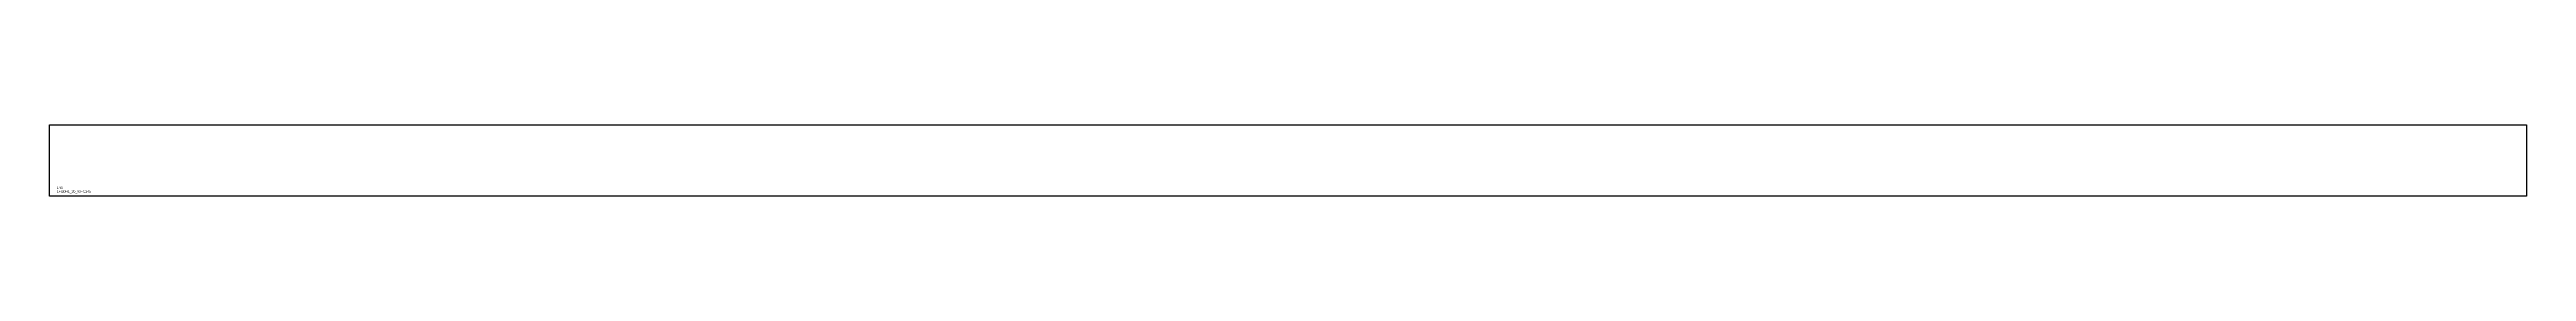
# Model space of a CAD drawing. Extents: x 0 to 10132, y 0 to 294.
import ezdxf

# ---------------------------------------------------------------- set-up
doc = ezdxf.new("R2010")
doc.units = 0
for name, color, linetype in [('CUT', 7, 'CONTINUOUS'), ('SCRIBE', 3, 'CONTINUOUS'), ('TEXT', 7, 'CONTINUOUS')]:
    doc.layers.add(name, color=color, linetype=linetype)

msp = doc.modelspace()

# ---------------------------------------------------------------- linework, layer by layer
at = {"layer": 'CUT', "color": 7, "linetype": 'CONTINUOUS'}
msp.add_lwpolyline([(0, 0), (0, 294), (10131.75, 294), (10131.75, 0)], close=True, dxfattribs=at)

# ---------------------------------------------------------------- texts
at = {"layer": 'SCRIBE', "color": 3}
msp.add_text('143', height=10, dxfattribs=at).set_placement((30, 30))
at = {"layer": 'TEXT', "color": 7}
msp.add_text('1+I30H1_20_93+C345', height=10, dxfattribs=at).set_placement((30, 15))

doc.saveas('drawing.dxf')
